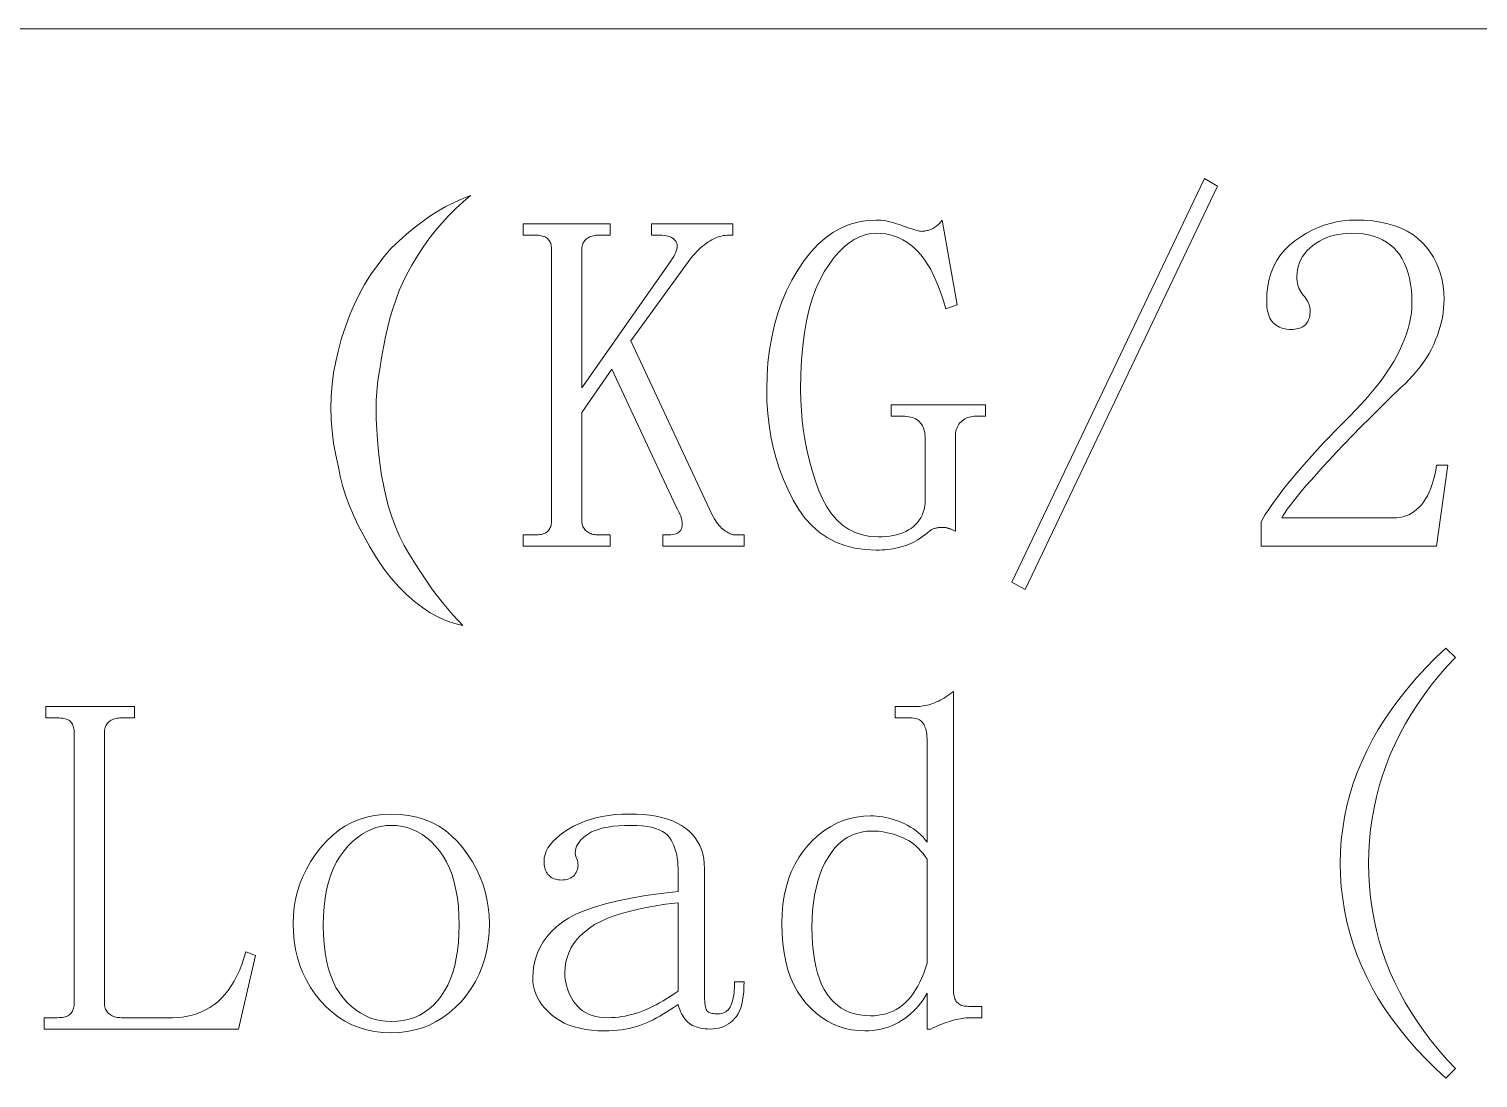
# Model space of a CAD drawing. Extents: x 1 to 297, y 1 to 210.
# Drawn here: x 97.18 to 103.76, y 46.35 to 51.12 of the extents above; entities that cross this region are included whole.
import ezdxf

# ---------------------------------------------------------------- set-up
doc = ezdxf.new("R2010")
doc.units = 0

msp = doc.modelspace()

# ---------------------------------------------------------------- linework, layer by layer
at = {"color": 7, "lineweight": 13}
msp.add_line((1.3055, 51.1191), (219.3213, 51.1191), dxfattribs=at)
for points in [[(101.7014, 48.5706), (101.6414, 48.6049), (102.5157, 50.4391), (102.5757, 50.4049)], [(99.1814, 50.362), (99.1477, 50.3337), (99.1149, 50.3037), (99.0832, 50.272), (99.0525, 50.2386), (99.0229, 50.2034), (98.9942, 50.1666), (98.9666, 50.128), (98.94, 50.0877), (98.9145, 50.0457), (98.89, 50.002), (98.8734, 49.9669), (98.8578, 49.93), (98.8432, 49.8914), (98.8297, 49.8511), (98.8171, 49.8091), (98.8056, 49.7654), (98.7952, 49.72), (98.7858, 49.6729), (98.7774, 49.624), (98.77, 49.5734), (98.7638, 49.5414), (98.759, 49.5069), (98.7556, 49.4701), (98.7535, 49.4308), (98.7529, 49.3891), (98.7535, 49.3451), (98.7556, 49.2986), (98.759, 49.2498), (98.7638, 49.1985), (98.77, 49.1449), (98.7777, 49.091), (98.7871, 49.0393), (98.7983, 48.9895), (98.8111, 48.9419), (98.8257, 48.8963), (98.842, 48.8527), (98.86, 48.8113), (98.8797, 48.7718), (98.9011, 48.7345), (98.9243, 48.6991), (98.945, 48.6654), (98.9661, 48.6326), (98.9875, 48.6009), (99.0093, 48.5702), (99.0314, 48.5406), (99.0539, 48.5119), (99.0767, 48.4843), (99.0998, 48.4578), (99.1233, 48.4322), (99.1471, 48.4077), (99.1096, 48.4165), (99.0724, 48.429), (99.0355, 48.4453), (98.999, 48.4653), (98.9629, 48.4891), (98.927, 48.5167), (98.8915, 48.5481), (98.8564, 48.5833), (98.8216, 48.6222), (98.7871, 48.6649), (98.7542, 48.7158), (98.7241, 48.7657), (98.6966, 48.8145), (98.6719, 48.8623), (98.65, 48.9091), (98.6308, 48.9549), (98.6143, 48.9997), (98.6006, 49.0434), (98.5897, 49.0861), (98.5814, 49.1277), (98.5691, 49.1824), (98.5595, 49.2367), (98.5526, 49.2907), (98.5485, 49.3444), (98.5471, 49.3977), (98.5485, 49.4507), (98.5526, 49.5033), (98.5595, 49.5556), (98.5691, 49.6075), (98.5814, 49.6591), (98.5962, 49.7131), (98.613, 49.7654), (98.6318, 49.816), (98.6527, 49.8649), (98.6757, 49.912), (98.7007, 49.9574), (98.7278, 50.0011), (98.757, 50.0431), (98.7882, 50.0834), (98.8214, 50.122), (98.8559, 50.1553), (98.8907, 50.1865), (98.9258, 50.2156), (98.9613, 50.2427), (98.9971, 50.2677), (99.0333, 50.2907), (99.0698, 50.3116), (99.1067, 50.3305), (99.1439, 50.3473)], [(100.4243, 48.7677), (100.0557, 48.7677), (100.0557, 48.8191), (100.0814, 48.8191), (100.0913, 48.8195), (100.1003, 48.8205), (100.1084, 48.8222), (100.1157, 48.8246), (100.1221, 48.8277), (100.1277, 48.8315), (100.1324, 48.8359), (100.1363, 48.8411), (100.1393, 48.8469), (100.1414, 48.8534), (100.1427, 48.8605), (100.1431, 48.8682), (100.1427, 48.8763), (100.1414, 48.885), (100.1393, 48.8941), (100.1363, 48.9038), (100.1324, 48.914), (100.1277, 48.9247), (100.1221, 48.936), (100.1157, 48.9477), (99.8243, 49.5734), (99.6871, 49.3763), (99.6871, 48.8877), (99.6874, 48.881), (99.688, 48.8747), (99.6891, 48.8687), (99.6906, 48.863), (99.6925, 48.8577), (99.6949, 48.8527), (99.6976, 48.8481), (99.7009, 48.8438), (99.7045, 48.8399), (99.7086, 48.8363), (99.713, 48.833), (99.7177, 48.8301), (99.7226, 48.8275), (99.7278, 48.8253), (99.7332, 48.8234), (99.7389, 48.8219), (99.7449, 48.8207), (99.7511, 48.8198), (99.7576, 48.8193), (99.7643, 48.8191), (99.8157, 48.8191), (99.8157, 48.7677), (99.4214, 48.7677), (99.4214, 48.8191), (99.4729, 48.8191), (99.4812, 48.8193), (99.489, 48.8198), (99.4963, 48.8207), (99.503, 48.8219), (99.5093, 48.8234), (99.515, 48.8253), (99.5203, 48.8275), (99.525, 48.8301), (99.5292, 48.833), (99.5329, 48.8363), (99.5361, 48.8399), (99.539, 48.8438), (99.5416, 48.8481), (99.5438, 48.8527), (99.5457, 48.8577), (99.5473, 48.863), (99.5485, 48.8687), (99.5493, 48.8747), (99.5498, 48.881), (99.55, 48.8877), (99.55, 50.1134), (99.5498, 50.1201), (99.5493, 50.1265), (99.5485, 50.1325), (99.5473, 50.1381), (99.5457, 50.1434), (99.5438, 50.1484), (99.5416, 50.153), (99.539, 50.1573), (99.5361, 50.1613), (99.5329, 50.1649), (99.5292, 50.1681), (99.525, 50.171), (99.5203, 50.1736), (99.515, 50.1758), (99.5093, 50.1777), (99.503, 50.1793), (99.4963, 50.1805), (99.489, 50.1813), (99.4812, 50.1818), (99.4729, 50.182), (99.4214, 50.182), (99.4214, 50.2334), (99.8157, 50.2334), (99.8157, 50.182), (99.7643, 50.182), (99.7576, 50.1818), (99.7511, 50.1813), (99.7449, 50.1805), (99.7389, 50.1793), (99.7332, 50.1777), (99.7278, 50.1758), (99.7226, 50.1736), (99.7177, 50.171), (99.713, 50.1681), (99.7086, 50.1649), (99.7045, 50.1613), (99.7009, 50.1573), (99.6976, 50.153), (99.6949, 50.1484), (99.6925, 50.1434), (99.6906, 50.1381), (99.6891, 50.1325), (99.688, 50.1265), (99.6874, 50.1201), (99.6871, 50.1134), (99.6871, 49.4877), (100.09, 50.062), (100.098, 50.0737), (100.1047, 50.0848), (100.1103, 50.0953), (100.1147, 50.1052), (100.1179, 50.1145), (100.1198, 50.1232), (100.1206, 50.1313), (100.1202, 50.1388), (100.1185, 50.1457), (100.1157, 50.152), (100.1119, 50.1577), (100.1071, 50.1628), (100.1016, 50.1673), (100.0951, 50.1712), (100.0879, 50.1745), (100.0797, 50.1772), (100.0707, 50.1793), (100.0609, 50.1808), (100.0501, 50.1817), (100.0386, 50.182), (100.0043, 50.182), (100.0043, 50.2334), (100.3728, 50.2334), (100.3728, 50.182), (100.3557, 50.182), (100.3471, 50.1817), (100.3386, 50.181), (100.33, 50.1797), (100.3214, 50.1779), (100.3129, 50.1756), (100.3043, 50.1727), (100.2957, 50.1694), (100.2871, 50.1655), (100.2786, 50.1612), (100.27, 50.1563), (100.2614, 50.1509), (100.2529, 50.145), (100.2443, 50.1385), (100.2357, 50.1316), (100.2271, 50.1241), (100.2186, 50.1162), (100.21, 50.1077), (100.2014, 50.0987), (100.1929, 50.0892), (100.1843, 50.0791), (99.91, 49.702), (100.2786, 48.9134), (100.2838, 48.9034), (100.289, 48.8941), (100.2944, 48.8853), (100.2998, 48.8771), (100.3054, 48.8695), (100.311, 48.8625), (100.3167, 48.8561), (100.3224, 48.8503), (100.3283, 48.8452), (100.3343, 48.8406), (100.3401, 48.8365), (100.3458, 48.8329), (100.3511, 48.8296), (100.3562, 48.8269), (100.3611, 48.8245), (100.3657, 48.8226), (100.37, 48.8211), (100.3741, 48.82), (100.3779, 48.8194), (100.3814, 48.8191), (100.4243, 48.8191)], [(101.0243, 50.1906), (100.9988, 50.1888), (100.9737, 50.1835), (100.9491, 50.1748), (100.9249, 50.1625), (100.9011, 50.1466), (100.8777, 50.1273), (100.8548, 50.1045), (100.8323, 50.0781), (100.8102, 50.0482), (100.7886, 50.0149), (100.7682, 49.9779), (100.75, 49.9372), (100.7339, 49.8928), (100.72, 49.8448), (100.7082, 49.7931), (100.6986, 49.7377), (100.6911, 49.6786), (100.6857, 49.6158), (100.6825, 49.5493), (100.6814, 49.4791), (100.6822, 49.4314), (100.6847, 49.3842), (100.6888, 49.3375), (100.6945, 49.2913), (100.7018, 49.2456), (100.7107, 49.2004), (100.7213, 49.1557), (100.7335, 49.1116), (100.7474, 49.068), (100.7629, 49.0249), (100.7802, 48.9841), (100.7997, 48.9477), (100.8214, 48.9156), (100.8451, 48.8877), (100.8711, 48.8641), (100.8991, 48.8449), (100.9294, 48.8299), (100.9617, 48.8191), (100.9962, 48.8127), (101.0329, 48.8106), (101.0513, 48.811), (101.069, 48.8121), (101.086, 48.814), (101.1021, 48.8167), (101.1175, 48.8202), (101.1321, 48.8245), (101.146, 48.8295), (101.159, 48.8353), (101.1713, 48.8418), (101.1829, 48.8491), (101.1935, 48.8572), (101.2033, 48.8661), (101.212, 48.8758), (101.2199, 48.8862), (101.2268, 48.8974), (101.2327, 48.9093), (101.2378, 48.922), (101.2418, 48.9355), (101.2449, 48.9498), (101.2471, 48.9649), (101.2471, 49.2563), (101.2469, 49.2663), (101.2461, 49.2758), (101.2448, 49.2848), (101.243, 49.2933), (101.2407, 49.3013), (101.2379, 49.3087), (101.2345, 49.3157), (101.2307, 49.3221), (101.2263, 49.328), (101.2214, 49.3334), (101.216, 49.3383), (101.2101, 49.3427), (101.2037, 49.3465), (101.1967, 49.3499), (101.1893, 49.3527), (101.1813, 49.355), (101.1728, 49.3568), (101.1638, 49.3581), (101.1543, 49.3589), (101.1443, 49.3591), (101.0928, 49.3591), (101.0928, 49.4106), (101.5214, 49.4106), (101.5214, 49.3591), (101.4786, 49.3591), (101.4702, 49.3589), (101.4621, 49.3581), (101.4544, 49.3568), (101.447, 49.355), (101.44, 49.3527), (101.4333, 49.3499), (101.427, 49.3465), (101.421, 49.3427), (101.4153, 49.3383), (101.41, 49.3334), (101.4051, 49.3281), (101.4007, 49.3225), (101.3969, 49.3165), (101.3935, 49.3101), (101.3907, 49.3034), (101.3884, 49.2964), (101.3866, 49.289), (101.3853, 49.2813), (101.3845, 49.2733), (101.3843, 49.2649), (101.3843, 48.8363), (101.3809, 48.838), (101.3776, 48.8395), (101.3744, 48.841), (101.3713, 48.8425), (101.3682, 48.8438), (101.3652, 48.845), (101.3624, 48.8462), (101.3596, 48.8473), (101.3569, 48.8482), (101.3543, 48.8491), (101.3517, 48.85), (101.349, 48.8507), (101.3462, 48.8513), (101.3433, 48.8519), (101.3404, 48.8524), (101.3373, 48.8527), (101.3342, 48.853), (101.331, 48.8533), (101.3277, 48.8534), (101.3243, 48.8534), (101.3209, 48.8534), (101.3174, 48.8533), (101.314, 48.853), (101.3106, 48.8527), (101.3071, 48.8524), (101.3037, 48.8519), (101.3003, 48.8513), (101.2969, 48.8507), (101.2934, 48.85), (101.29, 48.8491), (101.2866, 48.8482), (101.2831, 48.8469), (101.2797, 48.8454), (101.2763, 48.8437), (101.2729, 48.8416), (101.2694, 48.8394), (101.266, 48.8368), (101.2626, 48.8341), (101.2591, 48.831), (101.2557, 48.8277), (101.2454, 48.8194), (101.235, 48.8116), (101.2245, 48.8043), (101.2139, 48.7975), (101.2032, 48.7913), (101.1925, 48.7855), (101.1816, 48.7803), (101.1707, 48.7756), (101.1597, 48.7714), (101.1486, 48.7677), (101.1373, 48.7645), (101.1258, 48.7615), (101.114, 48.759), (101.1019, 48.7567), (101.0896, 48.7549), (101.0771, 48.7533), (101.0643, 48.7521), (101.0512, 48.7513), (101.0379, 48.7507), (101.0243, 48.7506), (100.9742, 48.7528), (100.9269, 48.7597), (100.8823, 48.771), (100.8405, 48.7869), (100.8014, 48.8074), (100.7651, 48.8323), (100.7315, 48.8619), (100.7006, 48.8959), (100.6725, 48.9346), (100.6471, 48.9777), (100.6243, 49.0236), (100.6039, 49.0705), (100.5859, 49.1182), (100.5703, 49.167), (100.5571, 49.2166), (100.5463, 49.2673), (100.5379, 49.3188), (100.5319, 49.3713), (100.5283, 49.4248), (100.5271, 49.4791), (100.5285, 49.5417), (100.5328, 49.6024), (100.5399, 49.6613), (100.5498, 49.7185), (100.5625, 49.7738), (100.578, 49.8273), (100.5964, 49.879), (100.6177, 49.929), (100.6417, 49.9771), (100.6686, 50.0234), (100.6976, 50.0666), (100.7281, 50.1052), (100.76, 50.1393), (100.7934, 50.1688), (100.8282, 50.1938), (100.8645, 50.2142), (100.9023, 50.2301), (100.9415, 50.2415), (100.9822, 50.2483), (101.0243, 50.2506), (101.0347, 50.2503), (101.0455, 50.2495), (101.0567, 50.2483), (101.0682, 50.2465), (101.08, 50.2441), (101.0922, 50.2413), (101.1047, 50.238), (101.1175, 50.2341), (101.1307, 50.2297), (101.1443, 50.2249), (101.1575, 50.22), (101.1697, 50.2156), (101.1808, 50.2117), (101.1909, 50.2084), (101.2, 50.2056), (101.2081, 50.2033), (101.2151, 50.2015), (101.2211, 50.2002), (101.2261, 50.1994), (101.23, 50.1991), (101.2351, 50.1993), (101.2403, 50.1997), (101.2454, 50.2003), (101.2506, 50.2012), (101.2557, 50.2024), (101.2608, 50.2038), (101.266, 50.2054), (101.2711, 50.2074), (101.2763, 50.2096), (101.2814, 50.212), (101.2865, 50.2147), (101.2914, 50.2177), (101.2961, 50.2209), (101.3006, 50.2243), (101.305, 50.2281), (101.3092, 50.2321), (101.3132, 50.2363), (101.3171, 50.2408), (101.3208, 50.2456), (101.3243, 50.2506), (101.3929, 49.8649), (101.3414, 49.8477), (101.3309, 49.8827), (101.3198, 49.9158), (101.3083, 49.9468), (101.2962, 49.9759), (101.2836, 50.0031), (101.2705, 50.0282), (101.2568, 50.0514), (101.2427, 50.0726), (101.228, 50.0919), (101.2129, 50.1091), (101.1971, 50.1246), (101.1806, 50.1385), (101.1635, 50.1507), (101.1457, 50.1613), (101.1271, 50.1702), (101.1079, 50.1775), (101.0881, 50.1832), (101.0675, 50.1873), (101.0462, 50.1898)], [(103.4586, 49.8734), (103.4579, 49.9036), (103.4558, 49.9322), (103.4524, 49.9594), (103.4476, 49.9852), (103.4414, 50.0095), (103.4339, 50.0323), (103.425, 50.0537), (103.4147, 50.0737), (103.403, 50.0921), (103.39, 50.1091), (103.3756, 50.1246), (103.3598, 50.1385), (103.3427, 50.1507), (103.3242, 50.1613), (103.3043, 50.1702), (103.283, 50.1775), (103.2604, 50.1832), (103.2364, 50.1873), (103.211, 50.1898), (103.1843, 50.1906), (103.164, 50.19), (103.1443, 50.1883), (103.1253, 50.1856), (103.1068, 50.1817), (103.0889, 50.1766), (103.0717, 50.1705), (103.055, 50.1633), (103.0389, 50.1549), (103.0234, 50.1454), (103.0086, 50.1349), (102.9947, 50.1234), (102.9823, 50.1114), (102.9714, 50.0987), (102.9619, 50.0855), (102.9539, 50.0716), (102.9474, 50.0572), (102.9423, 50.0422), (102.9386, 50.0265), (102.9364, 50.0103), (102.9357, 49.9934), (102.936, 49.9833), (102.9369, 49.9735), (102.9384, 49.9641), (102.9405, 49.955), (102.9432, 49.9463), (102.9465, 49.9379), (102.9504, 49.9298), (102.9549, 49.9221), (102.96, 49.9147), (102.9657, 49.9077), (102.9714, 49.9009), (102.9765, 49.894), (102.981, 49.8871), (102.9849, 49.8803), (102.9882, 49.8734), (102.9909, 49.8666), (102.993, 49.8597), (102.9945, 49.8529), (102.9954, 49.846), (102.9957, 49.8391), (102.9955, 49.8308), (102.9949, 49.8229), (102.9938, 49.8154), (102.9923, 49.8083), (102.9904, 49.8016), (102.988, 49.7954), (102.9852, 49.7896), (102.982, 49.7843), (102.9784, 49.7794), (102.9743, 49.7749), (102.9698, 49.7708), (102.9649, 49.7671), (102.9595, 49.7639), (102.9537, 49.7611), (102.9475, 49.7588), (102.9408, 49.7569), (102.9338, 49.7554), (102.9263, 49.7543), (102.9184, 49.7536), (102.91, 49.7534), (102.8999, 49.7537), (102.8903, 49.7546), (102.8811, 49.7561), (102.8723, 49.7582), (102.8639, 49.7609), (102.856, 49.7642), (102.8485, 49.7681), (102.8414, 49.7726), (102.8348, 49.7777), (102.8286, 49.7834), (102.8229, 49.7898), (102.8178, 49.797), (102.8133, 49.8049), (102.8094, 49.8136), (102.8061, 49.8231), (102.8034, 49.8333), (102.8013, 49.8443), (102.7998, 49.8561), (102.7989, 49.8687), (102.7986, 49.882), (102.7999, 49.9171), (102.8037, 49.9506), (102.8101, 49.9823), (102.8191, 50.0123), (102.8307, 50.0406), (102.8448, 50.0671), (102.8616, 50.092), (102.8809, 50.1151), (102.9027, 50.1366), (102.9271, 50.1563), (102.953, 50.1742), (102.9792, 50.1902), (103.0058, 50.2044), (103.0327, 50.2166), (103.06, 50.227), (103.0876, 50.2355), (103.1155, 50.2421), (103.1438, 50.2468), (103.1725, 50.2496), (103.2014, 50.2506), (103.2415, 50.2495), (103.2794, 50.2465), (103.3152, 50.2413), (103.3489, 50.2341), (103.3804, 50.2249), (103.4097, 50.2135), (103.4369, 50.2002), (103.462, 50.1847), (103.4849, 50.1673), (103.5057, 50.1477), (103.5244, 50.1266), (103.5412, 50.1045), (103.556, 50.0814), (103.5688, 50.0572), (103.5796, 50.032), (103.5885, 50.0058), (103.5954, 49.9785), (103.6003, 49.9502), (103.6033, 49.9209), (103.6043, 49.8906), (103.6038, 49.87), (103.6024, 49.8494), (103.6, 49.8289), (103.5967, 49.8083), (103.5925, 49.7877), (103.5873, 49.7671), (103.5812, 49.7466), (103.5741, 49.726), (103.5661, 49.7054), (103.5571, 49.6849), (103.5471, 49.6644), (103.5361, 49.6441), (103.5238, 49.6239), (103.5105, 49.6039), (103.4961, 49.5841), (103.4805, 49.5645), (103.4638, 49.5451), (103.4461, 49.5258), (103.4272, 49.5067), (103.4071, 49.4877), (103.3586, 49.4406), (103.3123, 49.3953), (103.2684, 49.3518), (103.2268, 49.3101), (103.1875, 49.2702), (103.1505, 49.2321), (103.1158, 49.1958), (103.0835, 49.1613), (103.0534, 49.1286), (103.0257, 49.0977), (103.0002, 49.0687), (102.9769, 49.0417), (102.9556, 49.0166), (102.9366, 48.9935), (102.9196, 48.9724), (102.9049, 48.9532), (102.8922, 48.936), (102.8817, 48.9208), (102.8734, 48.9076), (102.8671, 48.8963), (103.3728, 48.8963), (103.388, 48.8969), (103.4027, 48.8987), (103.4168, 48.9017), (103.4305, 48.9059), (103.4436, 48.9113), (103.4562, 48.9179), (103.4683, 48.9257), (103.4798, 48.9347), (103.4909, 48.9449), (103.5014, 48.9563), (103.5114, 48.9689), (103.5206, 48.9827), (103.5292, 48.9977), (103.5371, 49.0139), (103.5443, 49.0313), (103.5508, 49.0499), (103.5566, 49.0697), (103.5618, 49.0907), (103.5662, 49.1129), (103.57, 49.1363), (103.6214, 49.1363), (103.57, 48.7677), (102.7729, 48.7677), (102.7729, 48.8791), (102.782, 48.895), (102.7922, 48.9117), (102.8036, 48.9293), (102.8161, 48.9477), (102.8296, 48.967), (102.8443, 48.9871), (102.8602, 49.0081), (102.8771, 49.03), (102.8951, 49.0527), (102.9143, 49.0763), (102.9346, 49.1007), (102.9563, 49.126), (102.9792, 49.1521), (103.0034, 49.1791), (103.0289, 49.207), (103.0557, 49.2357), (103.0838, 49.2653), (103.1131, 49.2957), (103.1438, 49.327), (103.1757, 49.3591), (103.2041, 49.3881), (103.2309, 49.4167), (103.2562, 49.445), (103.2799, 49.473), (103.3021, 49.5006), (103.3228, 49.5278), (103.3419, 49.5547), (103.3595, 49.5813), (103.3755, 49.6075), (103.39, 49.6334), (103.403, 49.659), (103.4147, 49.6842), (103.425, 49.709), (103.4339, 49.7335), (103.4414, 49.7577), (103.4476, 49.7815), (103.4524, 49.805), (103.4558, 49.8282), (103.4579, 49.851)], [(103.6557, 48.262), (103.6173, 48.2206), (103.5808, 48.1785), (103.5463, 48.1359), (103.5138, 48.0926), (103.4832, 48.0488), (103.4546, 48.0043), (103.428, 47.9593), (103.4034, 47.9137), (103.3807, 47.8674), (103.36, 47.8206), (103.3413, 47.7732), (103.3245, 47.7254), (103.3097, 47.6772), (103.2969, 47.6286), (103.2861, 47.5795), (103.2772, 47.53), (103.2703, 47.4801), (103.2654, 47.4297), (103.2624, 47.3789), (103.2614, 47.3277), (103.2624, 47.2749), (103.2654, 47.2228), (103.2703, 47.1714), (103.2772, 47.1206), (103.2861, 47.0706), (103.2969, 47.0212), (103.3097, 46.9725), (103.3245, 46.9245), (103.3413, 46.8772), (103.36, 46.8306), (103.3807, 46.7845), (103.4034, 46.739), (103.428, 46.694), (103.4546, 46.6495), (103.4832, 46.6056), (103.5138, 46.5621), (103.5463, 46.5192), (103.5808, 46.4767), (103.6173, 46.4348), (103.6557, 46.3934), (103.6129, 46.3506), (103.5661, 46.3937), (103.5217, 46.4375), (103.4797, 46.4818), (103.44, 46.5268), (103.4029, 46.5724), (103.368, 46.6185), (103.3357, 46.6653), (103.3056, 46.7126), (103.2781, 46.7606), (103.2529, 46.8091), (103.23, 46.8583), (103.2097, 46.9081), (103.1917, 46.9584), (103.1761, 47.0094), (103.1628, 47.0609), (103.1521, 47.1131), (103.1437, 47.1658), (103.1376, 47.2192), (103.134, 47.2732), (103.1329, 47.3277), (103.134, 47.3806), (103.1376, 47.4331), (103.1437, 47.4852), (103.1521, 47.5369), (103.1628, 47.5881), (103.1761, 47.6389), (103.1917, 47.6892), (103.2097, 47.7391), (103.23, 47.7886), (103.2529, 47.8377), (103.2781, 47.8864), (103.3056, 47.9346), (103.3357, 47.9824), (103.368, 48.0297), (103.4029, 48.0766), (103.44, 48.1231), (103.4797, 48.1692), (103.5217, 48.2149), (103.5661, 48.2601), (103.6129, 48.3049)], [(100.9729, 46.5649), (100.9424, 46.5661), (100.9128, 46.5698), (100.8841, 46.576), (100.8563, 46.5847), (100.8293, 46.5959), (100.8031, 46.6096), (100.7779, 46.6258), (100.7534, 46.6444), (100.7299, 46.6655), (100.7071, 46.6891), (100.686, 46.7152), (100.667, 46.7435), (100.6503, 46.7741), (100.6358, 46.8071), (100.6236, 46.8424), (100.6135, 46.8799), (100.6057, 46.9198), (100.6002, 46.9621), (100.5968, 47.0066), (100.5957, 47.0534), (100.5969, 47.0971), (100.6005, 47.139), (100.6065, 47.179), (100.6149, 47.2173), (100.6257, 47.2538), (100.6389, 47.2885), (100.6545, 47.3213), (100.6725, 47.3524), (100.6929, 47.3817), (100.7157, 47.4091), (100.7401, 47.4344), (100.7654, 47.457), (100.7916, 47.4769), (100.8186, 47.4942), (100.8464, 47.5088), (100.8751, 47.5207), (100.9047, 47.53), (100.9351, 47.5367), (100.9664, 47.5407), (100.9986, 47.542), (101.0123, 47.5417), (101.0262, 47.5408), (101.0401, 47.5393), (101.0541, 47.5372), (101.0682, 47.5345), (101.0824, 47.5312), (101.0967, 47.5273), (101.111, 47.5228), (101.1255, 47.5177), (101.14, 47.512), (101.1543, 47.5057), (101.1679, 47.4988), (101.181, 47.4913), (101.1935, 47.4832), (101.2054, 47.4745), (101.2166, 47.4652), (101.2273, 47.4553), (101.2374, 47.4448), (101.2468, 47.4337), (101.2557, 47.422), (101.2557, 47.8849), (101.2555, 47.8949), (101.255, 47.9044), (101.2542, 47.9134), (101.253, 47.9219), (101.2514, 47.9299), (101.2495, 47.9373), (101.2473, 47.9443), (101.2447, 47.9507), (101.2418, 47.9566), (101.2386, 47.962), (101.2349, 47.9669), (101.2307, 47.9713), (101.226, 47.9751), (101.2207, 47.9785), (101.215, 47.9813), (101.2087, 47.9836), (101.202, 47.9854), (101.1947, 47.9867), (101.1869, 47.9875), (101.1786, 47.9877), (101.11, 47.9877), (101.11, 48.0391), (101.2043, 48.0391), (101.2129, 48.0393), (101.2214, 48.0398), (101.23, 48.0407), (101.2386, 48.0419), (101.2471, 48.0434), (101.2557, 48.0453), (101.2643, 48.0475), (101.2729, 48.0501), (101.2814, 48.053), (101.29, 48.0563), (101.2986, 48.0599), (101.3071, 48.0638), (101.3157, 48.0681), (101.3243, 48.0727), (101.3329, 48.0777), (101.3414, 48.083), (101.35, 48.0887), (101.3586, 48.0947), (101.3671, 48.101), (101.3757, 48.1077), (101.3757, 46.7534), (101.3759, 46.7451), (101.3764, 46.7373), (101.3773, 46.73), (101.3785, 46.7233), (101.38, 46.717), (101.3819, 46.7113), (101.3841, 46.706), (101.3867, 46.7013), (101.3896, 46.6971), (101.3929, 46.6934), (101.3965, 46.6902), (101.4004, 46.6873), (101.4047, 46.6847), (101.4093, 46.6825), (101.4143, 46.6806), (101.4196, 46.679), (101.4253, 46.6778), (101.4313, 46.677), (101.4376, 46.6765), (101.4443, 46.6763), (101.5043, 46.6763), (101.5043, 46.6249), (101.4529, 46.6249), (101.4459, 46.6247), (101.4386, 46.6243), (101.4311, 46.6237), (101.4234, 46.6228), (101.4154, 46.6216), (101.4071, 46.6202), (101.3986, 46.6186), (101.3898, 46.6166), (101.3807, 46.6144), (101.3714, 46.612), (101.362, 46.6093), (101.3524, 46.6063), (101.3428, 46.6031), (101.333, 46.5997), (101.3232, 46.5959), (101.3133, 46.5919), (101.3033, 46.5877), (101.2933, 46.5832), (101.2831, 46.5784), (101.2729, 46.5734), (101.2557, 46.5734), (101.2557, 46.7363), (101.2468, 46.7212), (101.2374, 46.7066), (101.2273, 46.6927), (101.2166, 46.6794), (101.2054, 46.6666), (101.1935, 46.6545), (101.181, 46.643), (101.1679, 46.6321), (101.1543, 46.6217), (101.14, 46.612), (101.1252, 46.603), (101.11, 46.595), (101.0944, 46.588), (101.0783, 46.5818), (101.0618, 46.5766), (101.0449, 46.5724), (101.0275, 46.5691), (101.0097, 46.5667), (100.9915, 46.5653)], [(97.5186, 46.6934), (97.5188, 46.6867), (97.5194, 46.6804), (97.5205, 46.6744), (97.522, 46.6687), (97.5239, 46.6634), (97.5263, 46.6585), (97.5291, 46.6538), (97.5323, 46.6495), (97.5359, 46.6456), (97.54, 46.642), (97.5444, 46.6387), (97.5491, 46.6358), (97.554, 46.6333), (97.5592, 46.631), (97.5646, 46.6291), (97.5703, 46.6276), (97.5763, 46.6264), (97.5825, 46.6255), (97.589, 46.625), (97.5957, 46.6249), (97.8271, 46.6249), (97.8508, 46.6256), (97.8738, 46.6278), (97.8961, 46.6314), (97.9177, 46.6365), (97.9386, 46.6431), (97.9588, 46.6511), (97.9783, 46.6606), (97.9972, 46.6715), (98.0154, 46.6839), (98.0329, 46.6977), (98.0496, 46.7131), (98.0654, 46.7301), (98.0804, 46.7488), (98.0946, 46.769), (98.1078, 46.7909), (98.1203, 46.8145), (98.1319, 46.8396), (98.1426, 46.8664), (98.1524, 46.8948), (98.1614, 46.9249), (98.2043, 46.9077), (98.1271, 46.5734), (97.2443, 46.5734), (97.2443, 46.6249), (97.3043, 46.6249), (97.3126, 46.625), (97.3204, 46.6255), (97.3277, 46.6264), (97.3344, 46.6276), (97.3407, 46.6291), (97.3465, 46.631), (97.3517, 46.6333), (97.3564, 46.6358), (97.3606, 46.6387), (97.3643, 46.642), (97.3675, 46.6456), (97.3705, 46.6495), (97.373, 46.6538), (97.3753, 46.6585), (97.3771, 46.6634), (97.3787, 46.6687), (97.3799, 46.6744), (97.3807, 46.6804), (97.3813, 46.6867), (97.3814, 46.6934), (97.3814, 47.9191), (97.3813, 47.9258), (97.3807, 47.9322), (97.3799, 47.9382), (97.3787, 47.9438), (97.3771, 47.9491), (97.3753, 47.9541), (97.373, 47.9587), (97.3705, 47.963), (97.3675, 47.967), (97.3643, 47.9706), (97.3606, 47.9738), (97.3564, 47.9767), (97.3517, 47.9793), (97.3465, 47.9815), (97.3407, 47.9834), (97.3344, 47.985), (97.3277, 47.9862), (97.3204, 47.987), (97.3126, 47.9875), (97.3043, 47.9877), (97.2529, 47.9877), (97.2529, 48.0391), (97.6557, 48.0391), (97.6557, 47.9877), (97.5957, 47.9877), (97.589, 47.9875), (97.5825, 47.987), (97.5763, 47.9862), (97.5703, 47.985), (97.5646, 47.9834), (97.5592, 47.9815), (97.554, 47.9793), (97.5491, 47.9767), (97.5444, 47.9738), (97.54, 47.9706), (97.5359, 47.967), (97.5323, 47.963), (97.5291, 47.9587), (97.5263, 47.9541), (97.5239, 47.9491), (97.522, 47.9438), (97.5205, 47.9382), (97.5194, 47.9322), (97.5188, 47.9258), (97.5186, 47.9191)], [(99.2671, 47.0534), (99.2659, 47.0113), (99.262, 46.9706), (99.2556, 46.9314), (99.2466, 46.8937), (99.235, 46.8574), (99.2209, 46.8225), (99.2041, 46.7891), (99.1849, 46.7572), (99.163, 46.7267), (99.1386, 46.6977), (99.1123, 46.6708), (99.0847, 46.6468), (99.056, 46.6256), (99.0261, 46.6072), (98.995, 46.5916), (98.9627, 46.5789), (98.9292, 46.569), (98.8945, 46.5619), (98.8585, 46.5577), (98.8214, 46.5563), (98.7827, 46.5577), (98.7455, 46.5621), (98.7097, 46.5694), (98.6754, 46.5796), (98.6425, 46.5927), (98.6111, 46.6087), (98.5811, 46.6277), (98.5526, 46.6495), (98.5256, 46.6743), (98.5, 46.702), (98.4764, 46.7317), (98.4553, 46.7627), (98.4366, 46.7948), (98.4205, 46.8282), (98.4068, 46.8627), (98.3956, 46.8985), (98.3869, 46.9354), (98.3807, 46.9735), (98.377, 47.0129), (98.3757, 47.0534), (98.377, 47.0908), (98.3807, 47.1275), (98.3869, 47.1635), (98.3956, 47.1988), (98.4068, 47.2334), (98.4205, 47.2674), (98.4366, 47.3006), (98.4553, 47.3332), (98.4764, 47.3651), (98.5, 47.3963), (98.5256, 47.4256), (98.5526, 47.4518), (98.5811, 47.475), (98.6111, 47.495), (98.6425, 47.512), (98.6754, 47.5259), (98.7097, 47.5367), (98.7455, 47.5444), (98.7827, 47.549), (98.8214, 47.5506), (98.8617, 47.549), (98.9003, 47.5444), (98.9371, 47.5367), (98.9723, 47.5259), (99.0057, 47.512), (99.0374, 47.495), (99.0674, 47.475), (99.0957, 47.4518), (99.1223, 47.4256), (99.1471, 47.3963), (99.1699, 47.3651), (99.1903, 47.3332), (99.2083, 47.3006), (99.2239, 47.2674), (99.2371, 47.2334), (99.2479, 47.1988), (99.2563, 47.1635), (99.2623, 47.1275), (99.2659, 47.0908)], [(99.79, 46.5649), (99.7598, 46.5656), (99.731, 46.5678), (99.7036, 46.5714), (99.6775, 46.5765), (99.6529, 46.5831), (99.6295, 46.5911), (99.6076, 46.6006), (99.587, 46.6115), (99.5678, 46.6239), (99.55, 46.6377), (99.5337, 46.6525), (99.5191, 46.6677), (99.5063, 46.6834), (99.4951, 46.6994), (99.4857, 46.7159), (99.478, 46.7329), (99.472, 46.7502), (99.4677, 46.768), (99.4651, 46.7862), (99.4643, 46.8049), (99.4656, 46.8352), (99.4696, 46.8643), (99.4762, 46.8924), (99.4855, 46.9194), (99.4975, 46.9452), (99.5121, 46.9699), (99.5294, 46.9936), (99.5493, 47.0161), (99.5719, 47.0374), (99.5971, 47.0577), (99.6263, 47.0769), (99.6607, 47.0949), (99.7004, 47.1118), (99.7453, 47.1277), (99.7953, 47.1424), (99.8507, 47.1559), (99.9112, 47.1684), (99.977, 47.1798), (100.048, 47.19), (100.1243, 47.1991), (100.1243, 47.302), (100.1239, 47.3188), (100.1227, 47.3351), (100.1208, 47.3507), (100.1181, 47.3658), (100.1146, 47.3802), (100.1104, 47.3941), (100.1054, 47.4073), (100.0996, 47.4199), (100.093, 47.432), (100.0857, 47.4434), (100.077, 47.454), (100.0663, 47.4635), (100.0537, 47.4718), (100.0391, 47.4791), (100.0225, 47.4852), (100.0039, 47.4902), (99.9834, 47.4941), (99.9609, 47.4969), (99.9364, 47.4986), (99.91, 47.4991), (99.8817, 47.4987), (99.8551, 47.4973), (99.8303, 47.4949), (99.8071, 47.4916), (99.7857, 47.4874), (99.766, 47.4822), (99.748, 47.476), (99.7317, 47.469), (99.7171, 47.461), (99.7043, 47.452), (99.6931, 47.4425), (99.6834, 47.433), (99.6752, 47.4233), (99.6686, 47.4136), (99.6636, 47.4038), (99.66, 47.3939), (99.6581, 47.3839), (99.6577, 47.3738), (99.6588, 47.3637), (99.6614, 47.3534), (99.6645, 47.3466), (99.6669, 47.3397), (99.6686, 47.3329), (99.6697, 47.326), (99.67, 47.3191), (99.6697, 47.3123), (99.6686, 47.3054), (99.6669, 47.2986), (99.6645, 47.2917), (99.6614, 47.2849), (99.6577, 47.2783), (99.6532, 47.2725), (99.6481, 47.2674), (99.6422, 47.2629), (99.6357, 47.2591), (99.6285, 47.2561), (99.6206, 47.2537), (99.6121, 47.2519), (99.6028, 47.2509), (99.5928, 47.2506), (99.5861, 47.2508), (99.5797, 47.2514), (99.5734, 47.2525), (99.5675, 47.254), (99.5618, 47.2559), (99.5563, 47.2583), (99.5512, 47.2611), (99.5462, 47.2643), (99.5415, 47.2679), (99.5371, 47.272), (99.5331, 47.2765), (99.5294, 47.2814), (99.5262, 47.2868), (99.5234, 47.2926), (99.5211, 47.2988), (99.5191, 47.3054), (99.5176, 47.3125), (99.5166, 47.32), (99.5159, 47.3279), (99.5157, 47.3363), (99.5168, 47.3516), (99.5202, 47.3668), (99.5257, 47.3818), (99.5335, 47.3966), (99.5436, 47.4113), (99.5558, 47.4258), (99.5703, 47.4401), (99.587, 47.4542), (99.606, 47.4682), (99.6271, 47.482), (99.6499, 47.495), (99.6738, 47.5067), (99.6986, 47.517), (99.7245, 47.5259), (99.7514, 47.5334), (99.7794, 47.5396), (99.8083, 47.5444), (99.8383, 47.5478), (99.8694, 47.5499), (99.9014, 47.5506), (99.9349, 47.5499), (99.9666, 47.548), (99.9966, 47.5448), (100.0249, 47.5403), (100.0514, 47.5345), (100.0763, 47.5274), (100.0994, 47.5191), (100.1208, 47.5094), (100.1406, 47.4985), (100.1586, 47.4863), (100.1749, 47.4729), (100.1894, 47.4583), (100.2023, 47.4427), (100.2134, 47.4259), (100.2229, 47.4081), (100.2306, 47.3891), (100.2366, 47.369), (100.2409, 47.3478), (100.2434, 47.3254), (100.2443, 47.302), (100.2443, 46.7363), (100.2444, 46.7231), (100.2448, 46.7111), (100.2454, 46.7002), (100.2463, 46.6903), (100.2475, 46.6816), (100.2489, 46.6741), (100.2506, 46.6676), (100.2525, 46.6622), (100.2547, 46.658), (100.2571, 46.6549), (100.2599, 46.6524), (100.2631, 46.6502), (100.2668, 46.6483), (100.2709, 46.6466), (100.2754, 46.6452), (100.2803, 46.6441), (100.2856, 46.6432), (100.2914, 46.6425), (100.2976, 46.6421), (100.3043, 46.642), (100.3126, 46.6424), (100.3204, 46.6435), (100.3277, 46.6455), (100.3344, 46.6482), (100.3407, 46.6516), (100.3465, 46.6559), (100.3517, 46.6609), (100.3564, 46.6667), (100.3606, 46.6732), (100.3643, 46.6806), (100.3675, 46.6886), (100.3705, 46.6972), (100.373, 46.7064), (100.3753, 46.7162), (100.3771, 46.7266), (100.3787, 46.7377), (100.3799, 46.7493), (100.3807, 46.7615), (100.3813, 46.7743), (100.3814, 46.7877), (100.4243, 46.7877), (100.4239, 46.7644), (100.4226, 46.7426), (100.4204, 46.7223), (100.4174, 46.7034), (100.4136, 46.6859), (100.4089, 46.6699), (100.4033, 46.6554), (100.3969, 46.6423), (100.3896, 46.6307), (100.3814, 46.6206), (100.3726, 46.6116), (100.3633, 46.6036), (100.3534, 46.5965), (100.343, 46.5904), (100.3321, 46.5852), (100.3207, 46.581), (100.3088, 46.5777), (100.2964, 46.5753), (100.2835, 46.5739), (100.27, 46.5734), (100.2583, 46.5737), (100.247, 46.5745), (100.2363, 46.5757), (100.2261, 46.5775), (100.2164, 46.5799), (100.2073, 46.5827), (100.1986, 46.586), (100.1905, 46.5899), (100.1828, 46.5943), (100.1757, 46.5991), (100.169, 46.6046), (100.1627, 46.6108), (100.1567, 46.6177), (100.151, 46.6252), (100.1457, 46.6334), (100.1407, 46.6423), (100.1361, 46.6519), (100.1318, 46.6622), (100.1279, 46.6732), (100.1243, 46.6849), (100.1073, 46.6732), (100.0905, 46.6621), (100.074, 46.6516), (100.0578, 46.6417), (100.0418, 46.6324), (100.0261, 46.6237), (100.0106, 46.6156), (99.9954, 46.6081), (99.9804, 46.6012), (99.9657, 46.5949), (99.9508, 46.5892), (99.9354, 46.5841), (99.9193, 46.5796), (99.9026, 46.5757), (99.8854, 46.5724), (99.8675, 46.5697), (99.849, 46.5676), (99.8299, 46.5661), (99.8103, 46.5652)], [(98.5129, 47.0449), (98.5137, 47.0014), (98.5164, 46.9603), (98.521, 46.9216), (98.5273, 46.8851), (98.5354, 46.8509), (98.5452, 46.8191), (98.557, 46.7896), (98.5704, 46.7623), (98.5858, 46.7374), (98.6029, 46.7149), (98.6212, 46.6945), (98.6404, 46.6763), (98.6603, 46.6602), (98.681, 46.6463), (98.7025, 46.6345), (98.7247, 46.6249), (98.7478, 46.6174), (98.7715, 46.612), (98.7961, 46.6088), (98.8214, 46.6077), (98.8499, 46.6089), (98.8771, 46.6123), (98.9031, 46.6181), (98.9277, 46.6262), (98.9511, 46.6366), (98.9731, 46.6494), (98.9939, 46.6644), (99.0134, 46.6818), (99.0316, 46.7014), (99.0486, 46.7234), (99.064, 46.7475), (99.0779, 46.7733), (99.0901, 46.801), (99.1007, 46.8304), (99.1096, 46.8616), (99.117, 46.8947), (99.1227, 46.9295), (99.1267, 46.9662), (99.1292, 47.0046), (99.13, 47.0449), (99.1291, 47.0884), (99.1264, 47.1297), (99.1219, 47.1689), (99.1156, 47.206), (99.1075, 47.2409), (99.0976, 47.2737), (99.0859, 47.3044), (99.0724, 47.3329), (99.0571, 47.3592), (99.04, 47.3834), (99.0216, 47.4054), (99.0025, 47.4251), (98.9825, 47.4424), (98.9618, 47.4575), (98.9404, 47.4702), (98.9181, 47.4806), (98.8951, 47.4887), (98.8713, 47.4945), (98.8468, 47.498), (98.8214, 47.4991), (98.7977, 47.498), (98.7745, 47.4945), (98.7517, 47.4887), (98.7295, 47.4806), (98.7079, 47.4702), (98.6867, 47.4575), (98.666, 47.4424), (98.6459, 47.4251), (98.6263, 47.4054), (98.6071, 47.3834), (98.5892, 47.3592), (98.5732, 47.3329), (98.5591, 47.3044), (98.5468, 47.2737), (98.5364, 47.2409), (98.5279, 47.206), (98.5213, 47.1689), (98.5166, 47.1297), (98.5138, 47.0884)], [(101.2557, 47.3449), (101.2469, 47.3582), (101.2375, 47.3707), (101.2277, 47.3825), (101.2173, 47.3935), (101.2064, 47.4038), (101.195, 47.4133), (101.1831, 47.422), (101.1707, 47.4299), (101.1577, 47.437), (101.1443, 47.4434), (101.1306, 47.4491), (101.1169, 47.4542), (101.1031, 47.4587), (101.0894, 47.4626), (101.0757, 47.4659), (101.062, 47.4686), (101.0483, 47.4707), (101.0346, 47.4722), (101.0209, 47.4731), (101.0071, 47.4734), (100.982, 47.4722), (100.9579, 47.4686), (100.935, 47.4626), (100.9132, 47.4542), (100.8925, 47.4434), (100.8729, 47.4302), (100.8544, 47.4146), (100.8371, 47.3966), (100.8208, 47.3762), (100.8057, 47.3534), (100.7919, 47.3287), (100.7795, 47.3023), (100.7686, 47.2745), (100.7591, 47.2451), (100.7511, 47.2141), (100.7445, 47.1817), (100.7394, 47.1476), (100.7358, 47.1121), (100.7336, 47.0749), (100.7328, 47.0363), (100.7335, 46.9962), (100.7356, 46.9583), (100.739, 46.9225), (100.7438, 46.8889), (100.75, 46.8574), (100.7575, 46.828), (100.7664, 46.8008), (100.7767, 46.7757), (100.7884, 46.7528), (100.8014, 46.732), (100.8157, 46.7133), (100.8313, 46.6965), (100.848, 46.6817), (100.8659, 46.6689), (100.885, 46.6581), (100.9053, 46.6492), (100.9268, 46.6423), (100.9495, 46.6374), (100.9734, 46.6344), (100.9986, 46.6334), (101.0171, 46.634), (101.0351, 46.6358), (101.0524, 46.6388), (101.0692, 46.643), (101.0854, 46.6484), (101.1009, 46.655), (101.1159, 46.6628), (101.1302, 46.6718), (101.144, 46.682), (101.1571, 46.6934), (101.1697, 46.706), (101.1817, 46.7198), (101.193, 46.7348), (101.2038, 46.751), (101.2139, 46.7684), (101.2235, 46.787), (101.2324, 46.8068), (101.2408, 46.8278), (101.2486, 46.85), (101.2557, 46.8734)], [(99.61, 46.8306), (99.6105, 46.8153), (99.6119, 46.8002), (99.6142, 46.7854), (99.6175, 46.7709), (99.6218, 46.7566), (99.627, 46.7426), (99.6331, 46.7289), (99.6402, 46.7154), (99.6482, 46.7021), (99.6571, 46.6891), (99.6671, 46.6769), (99.6782, 46.666), (99.6904, 46.6564), (99.7038, 46.648), (99.7182, 46.6409), (99.7338, 46.6351), (99.7504, 46.6306), (99.7682, 46.6274), (99.7871, 46.6255), (99.8071, 46.6249), (99.8226, 46.6252), (99.838, 46.6261), (99.8534, 46.6276), (99.8689, 46.6297), (99.8843, 46.6324), (99.8997, 46.6357), (99.9151, 46.6396), (99.9306, 46.6441), (99.946, 46.6492), (99.9614, 46.6549), (99.9769, 46.6612), (99.9926, 46.6681), (100.0085, 46.6756), (100.0245, 46.6837), (100.0407, 46.6924), (100.0571, 46.7017), (100.0736, 46.7116), (100.0903, 46.7221), (100.1072, 46.7332), (100.1243, 46.7449), (100.1243, 47.1477), (100.0678, 47.1404), (100.0149, 47.1321), (99.9656, 47.1229), (99.9199, 47.1127), (99.8779, 47.1016), (99.8394, 47.0896), (99.8045, 47.0766), (99.7732, 47.0627), (99.7455, 47.0478), (99.7214, 47.032), (99.7003, 47.0153), (99.6813, 46.9979), (99.6646, 46.9797), (99.6501, 46.9607), (99.6379, 46.9409), (99.6278, 46.9204), (99.62, 46.8991), (99.6145, 46.877), (99.6111, 46.8542)]]:
    msp.add_lwpolyline(points, close=True, dxfattribs=at)

doc.saveas('drawing.dxf')
